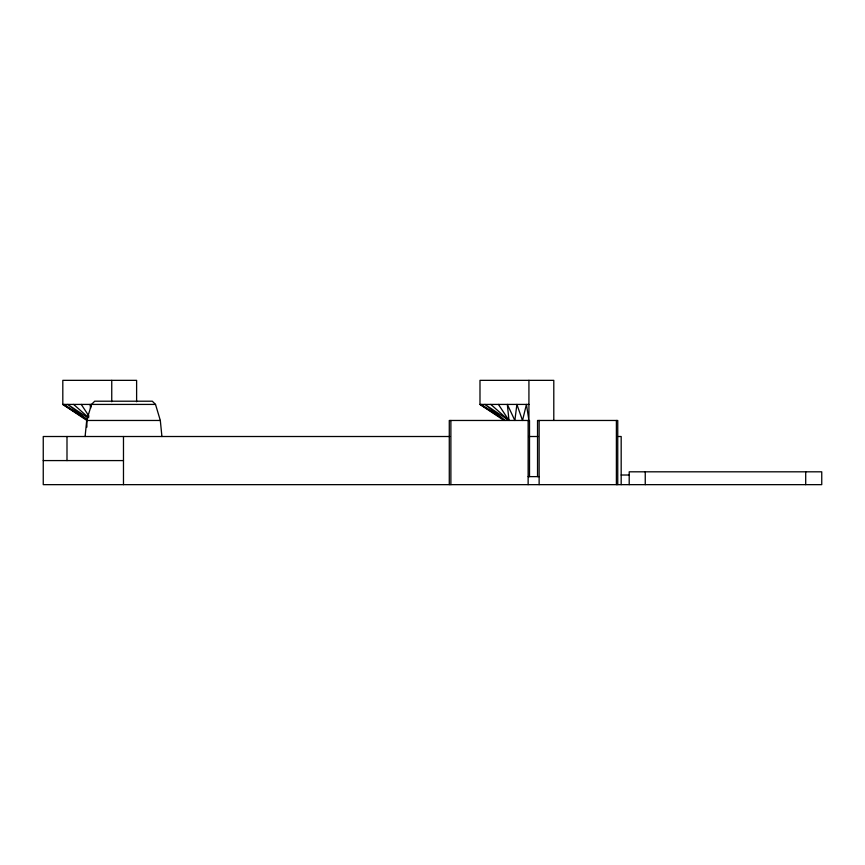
<?xml version="1.0" encoding="UTF-8"?>
<svg xmlns="http://www.w3.org/2000/svg" width="865" height="865" viewBox="0 0 865 865"><rect width="100%" height="100%" fill="white"/><g stroke="black" fill="none" stroke-linecap="round" stroke-linejoin="round"><path stroke-width="1.3" d="M85.105 436.511L86.705 420.466L91.506 404.42L94.707 401.209L152.316 401.209L155.516 404.42L160.317 420.466L161.917 436.511M155.516 404.42L62.81 404.42L62.81 380.351L136.616 380.351L136.616 401.749M528.926 404.42L479.989 404.42L479.989 380.351L553.795 380.351L553.795 420.466M86.705 420.466L160.317 420.466M449.724 436.511L43.25 436.511L43.25 484.649L821.75 484.649L821.75 471.814L629.201 471.814L629.201 484.649M528.796 436.511L538.257 436.511M618.453 436.511L621.178 436.511L621.178 484.649M43.25 460.58L123.479 460.58M621.178 475.015L629.201 475.015M528.137 476.626L539.133 476.626M499.808 416.973L479.989 404.42L504.057 420.466M481.243 404.42L505.311 420.466L484.93 404.42L508.998 420.466L507.333 404.42L514.859 420.466L516.892 404.42L522.503 420.466L526.439 404.42L528.926 420.466L528.926 380.351M87.441 417.546L67.751 404.42L87.116 419.666M64.064 404.42L87.041 419.741L62.81 404.42L86.878 420.466L86.878 427.148M490.79 404.42L508.998 420.466L498.435 404.42M73.612 404.42L88.781 417.795M81.256 404.42L88.998 416.184M91.236 406.712L90.155 404.42L90.576 408.431M805.704 471.814L805.704 484.649M645.247 471.814L645.247 484.649M617.751 484.649L617.751 420.466L537.533 420.466L537.533 476.626M616.388 420.466L616.388 484.649M539.133 420.466L539.133 484.649M529.51 476.626L529.51 420.466L449.281 420.466L449.281 484.649M528.137 420.466L528.137 484.649M450.881 420.466L450.881 484.649M123.479 436.511L123.479 484.649M111.747 380.351L111.747 401.749M66.994 436.511L66.994 460.58"/></g></svg>
